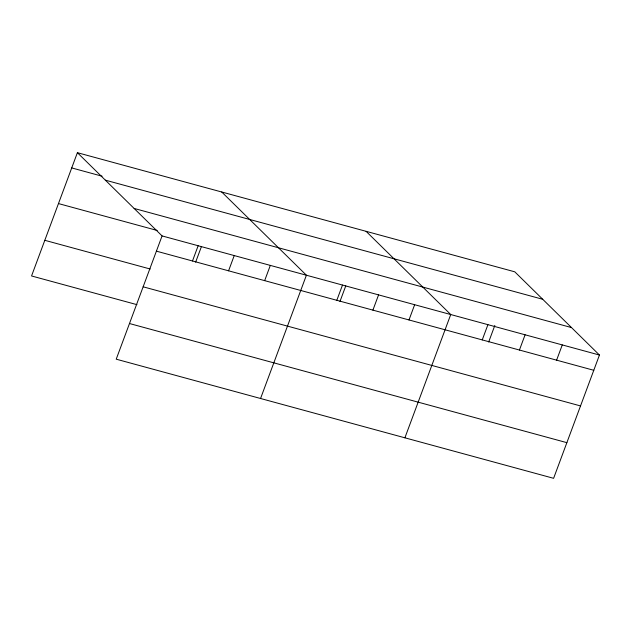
<?xml version="1.0" encoding="UTF-8"?>
<svg xmlns="http://www.w3.org/2000/svg" width="631" height="631" viewBox="0 0 631 631"><rect width="100%" height="100%" fill="white"/><g stroke="black" fill="none" stroke-linecap="round" stroke-linejoin="round"><path stroke-width="0.95" d="M77.392 152.686L162.072 235.915L116.222 359.181L553.608 478.314L599.45 355.04L514.778 271.819L77.392 152.686L31.55 275.96L136.951 304.663M192.487 260.982L198.15 245.743M195.634 262.173L201.439 246.563M228.572 270.809L234.235 255.571M264.657 280.637L270.32 265.399M260.564 398.492L306.406 275.226L221.726 191.998M336.82 300.293L342.491 285.054M339.967 301.484L345.772 285.875M372.905 310.121L378.576 294.882M408.991 319.949L414.654 304.71M404.897 437.811L450.739 314.538L366.067 231.317M482.25 339.904L487.921 324.665M488.678 341.994L494.822 325.462M519.431 350.031L525.095 334.793M556.605 360.159L562.276 344.92M71.729 167.925L102.112 176.207M105.338 180.15L542.715 299.283M134.127 208.451L571.505 327.576M58.47 203.576L157.222 230.473M162.072 235.915L599.45 355.04M156.401 251.154L593.779 370.287M44.809 240.308L150.21 269.019M143.142 286.805L580.528 405.93M129.481 323.529L566.867 442.662"/></g></svg>
